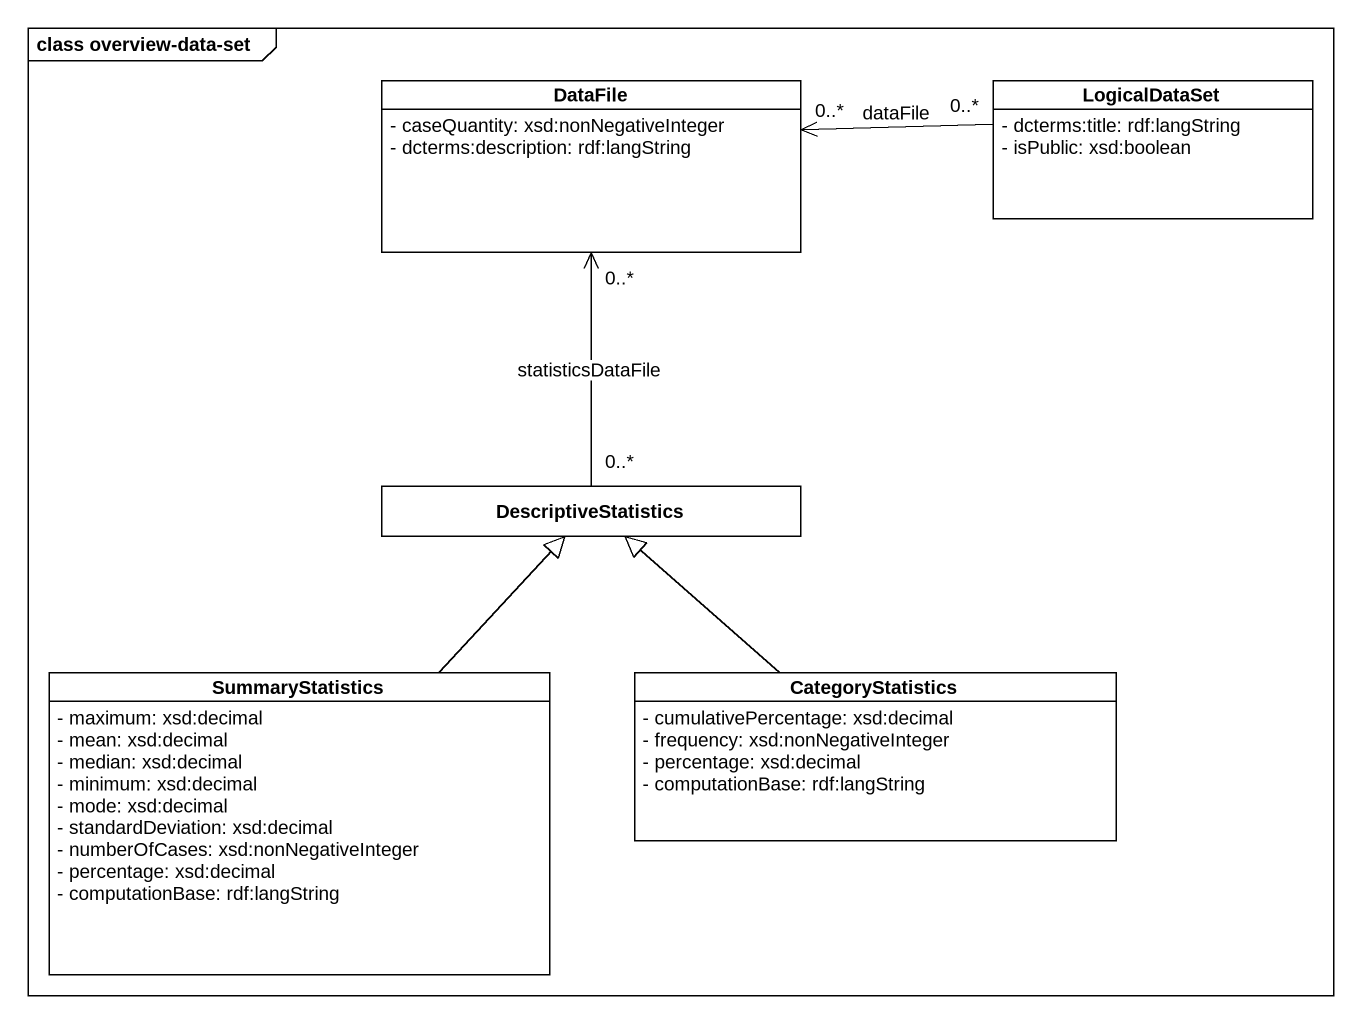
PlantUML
@startuml
mainframe class overview-data-set
hide circle
hide empty members
skinparam classAttributeIconSize 0
class DataFile #FFFFFF {
  - caseQuantity: xsd:nonNegativeInteger
  - dcterms:description: rdf:langString
}
class LogicalDataSet #FFFFFF {
  - dcterms:title: rdf:langString
  - isPublic: xsd:boolean
}
class DescriptiveStatistics #FFFFFF
class SummaryStatistics #FFFFFF {
  - maximum: xsd:decimal
  - mean: xsd:decimal
  - median: xsd:decimal
  - minimum: xsd:decimal
  - mode: xsd:decimal
  - standardDeviation: xsd:decimal
  - numberOfCases: xsd:nonNegativeInteger
  - percentage: xsd:decimal
  - computationBase: rdf:langString
}
class CategoryStatistics #FFFFFF {
  - cumulativePercentage: xsd:decimal
  - frequency: xsd:nonNegativeInteger
  - percentage: xsd:decimal
  - computationBase: rdf:langString
}
LogicalDataSet "0..*" -left-> "0..*" DataFile : dataFile
DescriptiveStatistics "0..*" -up-> "0..*" DataFile : statisticsDataFile
SummaryStatistics -up-|> DescriptiveStatistics
CategoryStatistics -up-|> DescriptiveStatistics
@enduml
